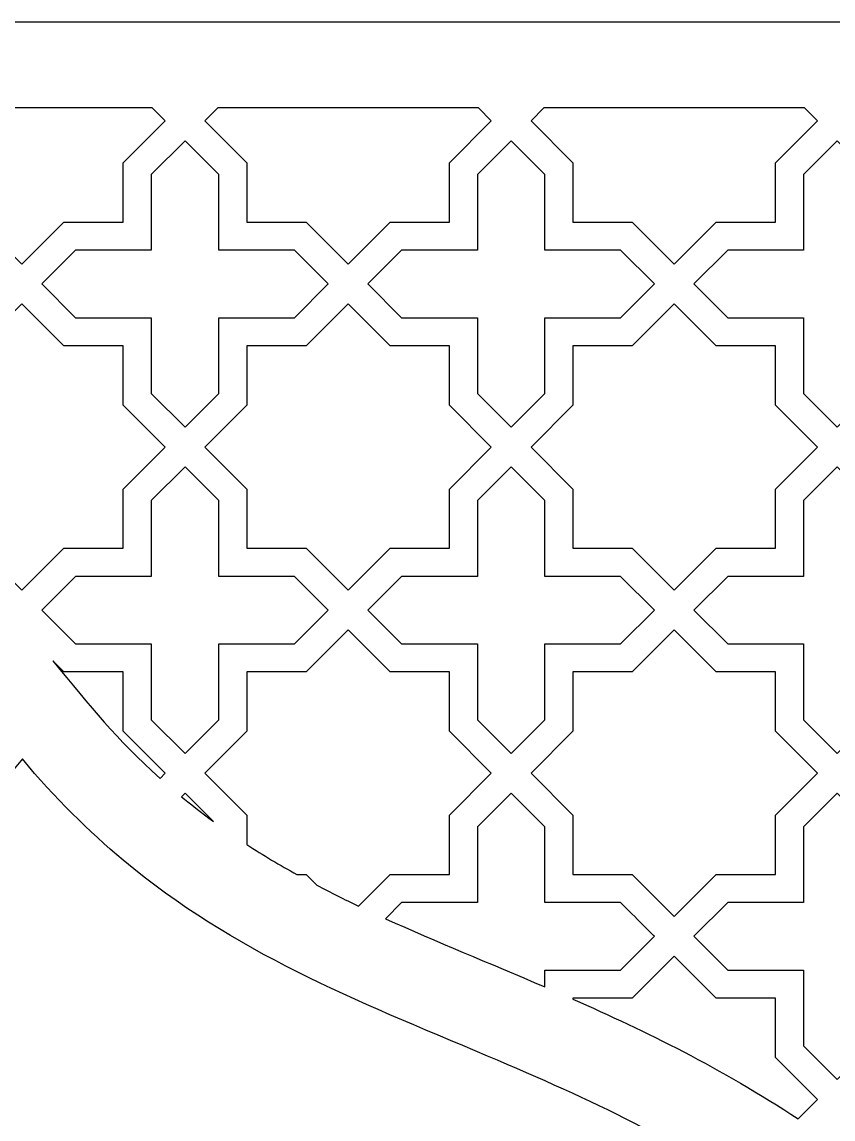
# Model space of a CAD drawing. Header units: millimetres. Extents: x -71 to 72, y -100 to 100.
# Drawn here: x 0.1 to 37.3, y 50 to 100.2 of the extents above; entities that cross this region are included whole.
import ezdxf

# ---------------------------------------------------------------- set-up
doc = ezdxf.new("R2010")
doc.units = ezdxf.units.MM
doc.header["$MEASUREMENT"] = 0
doc.layers.add('layer 1', color=7, linetype='Continuous')

msp = doc.modelspace()

# ---------------------------------------------------------------- linework, layer by layer
at = {"layer": 'layer 1', "color": 250}
for points, knots in [([(-71.2611, 100.1639), (-71.2611, 78.5156), (-71.2611, -66.9127), (-71.2611, -99.8361), (-71.2611, -99.8361), (-68.6245, -99.8361), (-50.7759, -99.8361), (-47.8685, -99.8361), (-47.8685, -99.8361), (-47.8685, 31.6089), (-48.193, 22.2317), (-47.2222, 26.9088), (-47.2222, 26.9088), (-47.2222, 26.9088), (-47.2222, 26.9088), (-47.2222, 26.9088), (-47.2222, 26.9088), (-46.9427, 28.2565), (-46.5496, 29.6513), (-46.1272, 30.8476), (-46.1272, 30.8476), (-46.1272, 30.8476), (-46.1273, 30.8476), (-46.1273, 30.8476), (-46.1273, 30.8476), (-44.639, 35.0647), (-42.3105, 38.7664), (-39.261, 41.8388), (-39.261, 41.8388), (-39.261, 41.8388), (-39.2611, 41.8388), (-39.2611, 41.8388), (-39.2611, 41.8388), (-37.6379, 43.4739), (-35.7635, 44.9189), (-33.8681, 46.2128), (-33.8681, 46.2128), (-33.8681, 46.2128), (-33.8681, 46.2128), (-33.8681, 46.2128), (-33.8681, 46.2128), (-21.5949, 54.5959), (-9.592, 54.6717), (0.1676, 66.4337), (0.1676, 66.4337), (1.6574, 64.6384), (3.2001, 63.1225), (4.7854, 61.801), (4.7854, 61.801), (4.7854, 61.801), (4.7854, 61.801), (4.7854, 61.801), (4.7854, 61.801), (9.9113, 57.5289), (15.3444, 55.4221), (21.4634, 52.8345), (21.4634, 52.8345), (21.4634, 52.8345), (21.4634, 52.8345), (21.4634, 52.8345), (21.4634, 52.8345), (26.3155, 50.7831), (30.1837, 48.9582), (34.2029, 46.2128), (34.2029, 46.2128), (34.2029, 46.2128), (34.2029, 46.2128), (34.2029, 46.2128), (34.2029, 46.2128), (34.7776, 45.8202), (35.3529, 45.4149), (35.9287, 44.9834), (35.9287, 44.9834), (35.9287, 44.9834), (35.9287, 44.9838), (35.9287, 44.9838), (35.9287, 44.9838), (37.4174, 43.8686), (38.717, 42.7242), (39.5961, 41.8388), (39.5961, 41.8388), (39.5961, 41.8388), (39.5958, 41.8388), (39.5958, 41.8388), (39.5958, 41.8388), (43.6492, 37.755), (46.3783, 32.5921), (47.5573, 26.9088), (47.5573, 26.9088), (47.5573, 26.9088), (47.5569, 26.9088), (47.5569, 26.9088), (47.5569, 26.9088), (48.4293, 22.7055), (48.2032, 32.2608), (48.2032, -99.8361), (48.2032, -99.8361), (61.7541, -99.8361), (57.9819, -99.8361), (71.5959, -99.8361), (71.5959, -99.8361), (71.5959, -92.9121), (71.5959, 92.2475), (71.5959, 100.1639), (71.5959, 100.1639), (65.1941, 100.1639), (-65.1562, 100.1639), (-71.2611, 100.1639)], [0, 0, 0, 0, 0.0357143, 0.0357143, 0.0357143, 0.0357143, 0.0714286, 0.0714286, 0.0714286, 0.0714286, 0.1071429, 0.1071429, 0.1071429, 0.1071429, 0.1428571, 0.1428571, 0.1428571, 0.1428571, 0.1785714, 0.1785714, 0.1785714, 0.1785714, 0.2142857, 0.2142857, 0.2142857, 0.2142857, 0.25, 0.25, 0.25, 0.25, 0.2857143, 0.2857143, 0.2857143, 0.2857143, 0.3214286, 0.3214286, 0.3214286, 0.3214286, 0.3571429, 0.3571429, 0.3571429, 0.3571429, 0.3928571, 0.3928571, 0.3928571, 0.3928571, 0.4285714, 0.4285714, 0.4285714, 0.4285714, 0.4642857, 0.4642857, 0.4642857, 0.4642857, 0.5, 0.5, 0.5, 0.5, 0.5357143, 0.5357143, 0.5357143, 0.5357143, 0.5714286, 0.5714286, 0.5714286, 0.5714286, 0.6071429, 0.6071429, 0.6071429, 0.6071429, 0.6428571, 0.6428571, 0.6428571, 0.6428571, 0.6785714, 0.6785714, 0.6785714, 0.6785714, 0.7142857, 0.7142857, 0.7142857, 0.7142857, 0.75, 0.75, 0.75, 0.75, 0.7857143, 0.7857143, 0.7857143, 0.7857143, 0.8214286, 0.8214286, 0.8214286, 0.8214286, 0.8571429, 0.8571429, 0.8571429, 0.8571429, 0.8928571, 0.8928571, 0.8928571, 0.8928571, 0.9285714, 0.9285714, 0.9285714, 0.9285714, 1, 1, 1, 1]), ([(6.1161, 96.2261), (6.1161, 96.2261), (6.706, 95.636), (6.706, 95.636), (6.706, 95.636), (6.706, 95.636), (4.7854, 93.7151), (4.7854, 93.7151), (4.7854, 93.7151), (4.7854, 93.7151), (4.7854, 91.0022), (4.7854, 91.0022), (4.7854, 91.0022), (4.7854, 91.0022), (2.068, 91.0022), (2.068, 91.0022), (2.068, 91.0022), (2.068, 91.0022), (0.1475, 89.0813), (0.1475, 89.0813), (0.1475, 89.0813), (0.1475, 89.0813), (-1.7734, 91.0022), (-1.7734, 91.0022), (-1.7734, 91.0022), (-1.7734, 91.0022), (-4.4866, 91.0022), (-4.4866, 91.0022), (-4.4866, 91.0022), (-4.4866, 91.0022), (-4.4866, 93.7151), (-4.4866, 93.7151), (-4.4866, 93.7151), (-4.4866, 93.7151), (-6.4071, 95.636), (-6.4071, 95.636), (-6.4071, 95.636), (-6.4071, 95.636), (-5.8173, 96.2261), (-5.8173, 96.2261), (-5.8173, 96.2261), (-5.8173, 96.2261), (6.1161, 96.2261), (6.1161, 96.2261)], [0, 0, 0, 0, 0.0833333, 0.0833333, 0.0833333, 0.0833333, 0.1666667, 0.1666667, 0.1666667, 0.1666667, 0.25, 0.25, 0.25, 0.25, 0.3333333, 0.3333333, 0.3333333, 0.3333333, 0.4166667, 0.4166667, 0.4166667, 0.4166667, 0.5, 0.5, 0.5, 0.5, 0.5833333, 0.5833333, 0.5833333, 0.5833333, 0.6666667, 0.6666667, 0.6666667, 0.6666667, 0.75, 0.75, 0.75, 0.75, 0.8333333, 0.8333333, 0.8333333, 0.8333333, 1, 1, 1, 1]), ([(21.046, 96.2261), (21.046, 96.2261), (21.6359, 95.636), (21.6359, 95.636), (21.6359, 95.636), (21.6359, 95.636), (19.7154, 93.7151), (19.7154, 93.7151), (19.7154, 93.7151), (19.7154, 93.7151), (19.7154, 91.0022), (19.7154, 91.0022), (19.7154, 91.0022), (19.7154, 91.0022), (16.9979, 91.0022), (16.9979, 91.0022), (16.9979, 91.0022), (16.9979, 91.0022), (15.077, 89.0813), (15.077, 89.0813), (15.077, 89.0813), (15.077, 89.0813), (13.1565, 91.0022), (13.1565, 91.0022), (13.1565, 91.0022), (13.1565, 91.0022), (10.4433, 91.0022), (10.4433, 91.0022), (10.4433, 91.0022), (10.4433, 91.0022), (10.4433, 93.7151), (10.4433, 93.7151), (10.4433, 93.7151), (10.4433, 93.7151), (8.5224, 95.636), (8.5224, 95.636), (8.5224, 95.636), (8.5224, 95.636), (9.1126, 96.2261), (9.1126, 96.2261), (9.1126, 96.2261), (9.1126, 96.2261), (21.046, 96.2261), (21.046, 96.2261)], [0, 0, 0, 0, 0.0833333, 0.0833333, 0.0833333, 0.0833333, 0.1666667, 0.1666667, 0.1666667, 0.1666667, 0.25, 0.25, 0.25, 0.25, 0.3333333, 0.3333333, 0.3333333, 0.3333333, 0.4166667, 0.4166667, 0.4166667, 0.4166667, 0.5, 0.5, 0.5, 0.5, 0.5833333, 0.5833333, 0.5833333, 0.5833333, 0.6666667, 0.6666667, 0.6666667, 0.6666667, 0.75, 0.75, 0.75, 0.75, 0.8333333, 0.8333333, 0.8333333, 0.8333333, 1, 1, 1, 1]), ([(35.9756, 96.2261), (35.9756, 96.2261), (36.5658, 95.636), (36.5658, 95.636), (36.5658, 95.636), (36.5658, 95.636), (34.6453, 93.7151), (34.6453, 93.7151), (34.6453, 93.7151), (34.6453, 93.7151), (34.6453, 91.0022), (34.6453, 91.0022), (34.6453, 91.0022), (34.6453, 91.0022), (31.9275, 91.0022), (31.9275, 91.0022), (31.9275, 91.0022), (31.9275, 91.0022), (30.0069, 89.0813), (30.0069, 89.0813), (30.0069, 89.0813), (30.0069, 89.0813), (28.0861, 91.0022), (28.0861, 91.0022), (28.0861, 91.0022), (28.0861, 91.0022), (25.3728, 91.0022), (25.3728, 91.0022), (25.3728, 91.0022), (25.3728, 91.0022), (25.3728, 93.7151), (25.3728, 93.7151), (25.3728, 93.7151), (25.3728, 93.7151), (23.4523, 95.636), (23.4523, 95.636), (23.4523, 95.636), (23.4523, 95.636), (24.0422, 96.2261), (24.0422, 96.2261), (24.0422, 96.2261), (24.0422, 96.2261), (35.9756, 96.2261), (35.9756, 96.2261)], [0, 0, 0, 0, 0.0833333, 0.0833333, 0.0833333, 0.0833333, 0.1666667, 0.1666667, 0.1666667, 0.1666667, 0.25, 0.25, 0.25, 0.25, 0.3333333, 0.3333333, 0.3333333, 0.3333333, 0.4166667, 0.4166667, 0.4166667, 0.4166667, 0.5, 0.5, 0.5, 0.5, 0.5833333, 0.5833333, 0.5833333, 0.5833333, 0.6666667, 0.6666667, 0.6666667, 0.6666667, 0.75, 0.75, 0.75, 0.75, 0.8333333, 0.8333333, 0.8333333, 0.8333333, 1, 1, 1, 1]), ([(7.6144, 94.729), (7.6144, 94.729), (9.1595, 93.1838), (9.1595, 93.1838), (9.1595, 93.1838), (9.1595, 93.1838), (9.1595, 89.7185), (9.1595, 89.7185), (9.1595, 89.7185), (9.1595, 89.7185), (12.6249, 89.7185), (12.6249, 89.7185), (12.6249, 89.7185), (12.6249, 89.7185), (14.17, 88.1733), (14.17, 88.1733), (14.17, 88.1733), (14.17, 88.1733), (12.6249, 86.6281), (12.6249, 86.6281), (12.6249, 86.6281), (12.6249, 86.6281), (9.1595, 86.6281), (9.1595, 86.6281), (9.1595, 86.6281), (9.1595, 86.6281), (9.1595, 83.1586), (9.1595, 83.1586), (9.1595, 83.1586), (9.1595, 83.1586), (7.6144, 81.6134), (7.6144, 81.6134), (7.6144, 81.6134), (7.6144, 81.6134), (6.0692, 83.1586), (6.0692, 83.1586), (6.0692, 83.1586), (6.0692, 83.1586), (6.0692, 86.6281), (6.0692, 86.6281), (6.0692, 86.6281), (6.0692, 86.6281), (2.5996, 86.6281), (2.5996, 86.6281), (2.5996, 86.6281), (2.5996, 86.6281), (1.0545, 88.1733), (1.0545, 88.1733), (1.0545, 88.1733), (1.0545, 88.1733), (1.0545, 88.1733), (1.0545, 88.1733), (1.0545, 88.1733), (1.0545, 88.1733), (2.5996, 89.7185), (2.5996, 89.7185), (2.5996, 89.7185), (2.5996, 89.7185), (6.0692, 89.7185), (6.0692, 89.7185), (6.0692, 89.7185), (6.0692, 89.7185), (6.0692, 93.1838), (6.0692, 93.1838), (6.0692, 93.1838), (6.0692, 93.1838), (7.6144, 94.729), (7.6144, 94.729)], [0, 0, 0, 0, 0.0555556, 0.0555556, 0.0555556, 0.0555556, 0.1111111, 0.1111111, 0.1111111, 0.1111111, 0.1666667, 0.1666667, 0.1666667, 0.1666667, 0.2222222, 0.2222222, 0.2222222, 0.2222222, 0.2777778, 0.2777778, 0.2777778, 0.2777778, 0.3333333, 0.3333333, 0.3333333, 0.3333333, 0.3888889, 0.3888889, 0.3888889, 0.3888889, 0.4444444, 0.4444444, 0.4444444, 0.4444444, 0.5, 0.5, 0.5, 0.5, 0.5555556, 0.5555556, 0.5555556, 0.5555556, 0.6111111, 0.6111111, 0.6111111, 0.6111111, 0.6666667, 0.6666667, 0.6666667, 0.6666667, 0.7222222, 0.7222222, 0.7222222, 0.7222222, 0.7777778, 0.7777778, 0.7777778, 0.7777778, 0.8333333, 0.8333333, 0.8333333, 0.8333333, 0.8888889, 0.8888889, 0.8888889, 0.8888889, 1, 1, 1, 1]), ([(22.5439, 94.729), (22.5439, 94.729), (24.0891, 93.1838), (24.0891, 93.1838), (24.0891, 93.1838), (24.0891, 93.1838), (24.0891, 89.7185), (24.0891, 89.7185), (24.0891, 89.7185), (24.0891, 89.7185), (27.5544, 89.7185), (27.5544, 89.7185), (27.5544, 89.7185), (27.5544, 89.7185), (29.0996, 88.1733), (29.0996, 88.1733), (29.0996, 88.1733), (29.0996, 88.1733), (29.0999, 88.1733), (29.0999, 88.1733), (29.0999, 88.1733), (29.0999, 88.1733), (27.5544, 86.6281), (27.5544, 86.6281), (27.5544, 86.6281), (27.5544, 86.6281), (24.0891, 86.6281), (24.0891, 86.6281), (24.0891, 86.6281), (24.0891, 86.6281), (24.0891, 83.1586), (24.0891, 83.1586), (24.0891, 83.1586), (24.0891, 83.1586), (22.5439, 81.6134), (22.5439, 81.6134), (22.5439, 81.6134), (22.5439, 81.6134), (20.9988, 83.1586), (20.9988, 83.1586), (20.9988, 83.1586), (20.9988, 83.1586), (20.9988, 86.6281), (20.9988, 86.6281), (20.9988, 86.6281), (20.9988, 86.6281), (17.5292, 86.6281), (17.5292, 86.6281), (17.5292, 86.6281), (17.5292, 86.6281), (15.984, 88.1733), (15.984, 88.1733), (15.984, 88.1733), (15.984, 88.1733), (17.5292, 89.7185), (17.5292, 89.7185), (17.5292, 89.7185), (17.5292, 89.7185), (20.9988, 89.7185), (20.9988, 89.7185), (20.9988, 89.7185), (20.9988, 89.7185), (20.9988, 93.1838), (20.9988, 93.1838), (20.9988, 93.1838), (20.9988, 93.1838), (22.5439, 94.729), (22.5439, 94.729)], [0, 0, 0, 0, 0.0555556, 0.0555556, 0.0555556, 0.0555556, 0.1111111, 0.1111111, 0.1111111, 0.1111111, 0.1666667, 0.1666667, 0.1666667, 0.1666667, 0.2222222, 0.2222222, 0.2222222, 0.2222222, 0.2777778, 0.2777778, 0.2777778, 0.2777778, 0.3333333, 0.3333333, 0.3333333, 0.3333333, 0.3888889, 0.3888889, 0.3888889, 0.3888889, 0.4444444, 0.4444444, 0.4444444, 0.4444444, 0.5, 0.5, 0.5, 0.5, 0.5555556, 0.5555556, 0.5555556, 0.5555556, 0.6111111, 0.6111111, 0.6111111, 0.6111111, 0.6666667, 0.6666667, 0.6666667, 0.6666667, 0.7222222, 0.7222222, 0.7222222, 0.7222222, 0.7777778, 0.7777778, 0.7777778, 0.7777778, 0.8333333, 0.8333333, 0.8333333, 0.8333333, 0.8888889, 0.8888889, 0.8888889, 0.8888889, 1, 1, 1, 1]), ([(37.4738, 94.729), (37.4738, 94.729), (39.019, 93.1838), (39.019, 93.1838), (39.019, 93.1838), (39.019, 93.1838), (39.019, 89.7185), (39.019, 89.7185), (39.019, 89.7185), (39.019, 89.7185), (42.4843, 89.7185), (42.4843, 89.7185), (42.4843, 89.7185), (42.4843, 89.7185), (44.0295, 88.1733), (44.0295, 88.1733), (44.0295, 88.1733), (44.0295, 88.1733), (42.4843, 86.6281), (42.4843, 86.6281), (42.4843, 86.6281), (42.4843, 86.6281), (39.019, 86.6281), (39.019, 86.6281), (39.019, 86.6281), (39.019, 86.6281), (39.019, 83.1586), (39.019, 83.1586), (39.019, 83.1586), (39.019, 83.1586), (37.4738, 81.6134), (37.4738, 81.6134), (37.4738, 81.6134), (37.4738, 81.6134), (35.9287, 83.1586), (35.9287, 83.1586), (35.9287, 83.1586), (35.9287, 83.1586), (35.9287, 86.6281), (35.9287, 86.6281), (35.9287, 86.6281), (35.9287, 86.6281), (32.4591, 86.6281), (32.4591, 86.6281), (32.4591, 86.6281), (32.4591, 86.6281), (30.9139, 88.1733), (30.9139, 88.1733), (30.9139, 88.1733), (30.9139, 88.1733), (32.4591, 89.7185), (32.4591, 89.7185), (32.4591, 89.7185), (32.4591, 89.7185), (35.9287, 89.7185), (35.9287, 89.7185), (35.9287, 89.7185), (35.9287, 89.7185), (35.9287, 93.1838), (35.9287, 93.1838), (35.9287, 93.1838), (35.9287, 93.1838), (37.4738, 94.729), (37.4738, 94.729)], [0, 0, 0, 0, 0.0588235, 0.0588235, 0.0588235, 0.0588235, 0.1176471, 0.1176471, 0.1176471, 0.1176471, 0.1764706, 0.1764706, 0.1764706, 0.1764706, 0.2352941, 0.2352941, 0.2352941, 0.2352941, 0.2941176, 0.2941176, 0.2941176, 0.2941176, 0.3529412, 0.3529412, 0.3529412, 0.3529412, 0.4117647, 0.4117647, 0.4117647, 0.4117647, 0.4705882, 0.4705882, 0.4705882, 0.4705882, 0.5294118, 0.5294118, 0.5294118, 0.5294118, 0.5882353, 0.5882353, 0.5882353, 0.5882353, 0.6470588, 0.6470588, 0.6470588, 0.6470588, 0.7058824, 0.7058824, 0.7058824, 0.7058824, 0.7647059, 0.7647059, 0.7647059, 0.7647059, 0.8235294, 0.8235294, 0.8235294, 0.8235294, 0.8823529, 0.8823529, 0.8823529, 0.8823529, 1, 1, 1, 1]), ([(-1.7734, 76.0723), (-1.7734, 76.0723), (-4.4866, 76.0723), (-4.4866, 76.0723), (-4.4866, 76.0723), (-4.4866, 76.0723), (-4.4866, 78.7855), (-4.4866, 78.7855), (-4.4866, 78.7855), (-4.4866, 78.7855), (-6.4071, 80.706), (-6.4071, 80.706), (-6.4071, 80.706), (-6.4071, 80.706), (-4.4866, 82.6269), (-4.4866, 82.6269), (-4.4866, 82.6269), (-4.4866, 82.6269), (-4.4866, 85.3444), (-4.4866, 85.3444), (-4.4866, 85.3444), (-4.4866, 85.3444), (-1.7734, 85.3444), (-1.7734, 85.3444), (-1.7734, 85.3444), (-1.7734, 85.3444), (0.1475, 87.2649), (0.1475, 87.2649), (0.1475, 87.2649), (0.1475, 87.2649), (2.068, 85.3444), (2.068, 85.3444), (2.068, 85.3444), (2.068, 85.3444), (4.7854, 85.3444), (4.7854, 85.3444), (4.7854, 85.3444), (4.7854, 85.3444), (4.7854, 82.6269), (4.7854, 82.6269), (4.7854, 82.6269), (4.7854, 82.6269), (6.706, 80.706), (6.706, 80.706), (6.706, 80.706), (6.706, 80.706), (4.7854, 78.7855), (4.7854, 78.7855), (4.7854, 78.7855), (4.7854, 78.7855), (4.7854, 76.0723), (4.7854, 76.0723), (4.7854, 76.0723), (4.7854, 76.0723), (2.068, 76.0723), (2.068, 76.0723), (2.068, 76.0723), (2.068, 76.0723), (0.1475, 74.1518), (0.1475, 74.1518), (0.1475, 74.1518), (0.1475, 74.1518), (-1.7734, 76.0723), (-1.7734, 76.0723)], [0, 0, 0, 0, 0.0588235, 0.0588235, 0.0588235, 0.0588235, 0.1176471, 0.1176471, 0.1176471, 0.1176471, 0.1764706, 0.1764706, 0.1764706, 0.1764706, 0.2352941, 0.2352941, 0.2352941, 0.2352941, 0.2941176, 0.2941176, 0.2941176, 0.2941176, 0.3529412, 0.3529412, 0.3529412, 0.3529412, 0.4117647, 0.4117647, 0.4117647, 0.4117647, 0.4705882, 0.4705882, 0.4705882, 0.4705882, 0.5294118, 0.5294118, 0.5294118, 0.5294118, 0.5882353, 0.5882353, 0.5882353, 0.5882353, 0.6470588, 0.6470588, 0.6470588, 0.6470588, 0.7058824, 0.7058824, 0.7058824, 0.7058824, 0.7647059, 0.7647059, 0.7647059, 0.7647059, 0.8235294, 0.8235294, 0.8235294, 0.8235294, 0.8823529, 0.8823529, 0.8823529, 0.8823529, 1, 1, 1, 1]), ([(15.077, 74.1518), (15.077, 74.1518), (13.1565, 76.0723), (13.1565, 76.0723), (13.1565, 76.0723), (13.1565, 76.0723), (10.4433, 76.0723), (10.4433, 76.0723), (10.4433, 76.0723), (10.4433, 76.0723), (10.4433, 78.7855), (10.4433, 78.7855), (10.4433, 78.7855), (10.4433, 78.7855), (8.5224, 80.706), (8.5224, 80.706), (8.5224, 80.706), (8.5224, 80.706), (10.4433, 82.6269), (10.4433, 82.6269), (10.4433, 82.6269), (10.4433, 82.6269), (10.4433, 85.3444), (10.4433, 85.3444), (10.4433, 85.3444), (10.4433, 85.3444), (13.1565, 85.3444), (13.1565, 85.3444), (13.1565, 85.3444), (13.1565, 85.3444), (15.077, 87.2649), (15.077, 87.2649), (15.077, 87.2649), (15.077, 87.2649), (16.9979, 85.3444), (16.9979, 85.3444), (16.9979, 85.3444), (16.9979, 85.3444), (19.7154, 85.3444), (19.7154, 85.3444), (19.7154, 85.3444), (19.7154, 85.3444), (19.7154, 82.6269), (19.7154, 82.6269), (19.7154, 82.6269), (19.7154, 82.6269), (21.6359, 80.706), (21.6359, 80.706), (21.6359, 80.706), (21.6359, 80.706), (19.7154, 78.7855), (19.7154, 78.7855), (19.7154, 78.7855), (19.7154, 78.7855), (19.7154, 76.0723), (19.7154, 76.0723), (19.7154, 76.0723), (19.7154, 76.0723), (16.9979, 76.0723), (16.9979, 76.0723), (16.9979, 76.0723), (16.9979, 76.0723), (15.077, 74.1518), (15.077, 74.1518)], [0, 0, 0, 0, 0.0588235, 0.0588235, 0.0588235, 0.0588235, 0.1176471, 0.1176471, 0.1176471, 0.1176471, 0.1764706, 0.1764706, 0.1764706, 0.1764706, 0.2352941, 0.2352941, 0.2352941, 0.2352941, 0.2941176, 0.2941176, 0.2941176, 0.2941176, 0.3529412, 0.3529412, 0.3529412, 0.3529412, 0.4117647, 0.4117647, 0.4117647, 0.4117647, 0.4705882, 0.4705882, 0.4705882, 0.4705882, 0.5294118, 0.5294118, 0.5294118, 0.5294118, 0.5882353, 0.5882353, 0.5882353, 0.5882353, 0.6470588, 0.6470588, 0.6470588, 0.6470588, 0.7058824, 0.7058824, 0.7058824, 0.7058824, 0.7647059, 0.7647059, 0.7647059, 0.7647059, 0.8235294, 0.8235294, 0.8235294, 0.8235294, 0.8823529, 0.8823529, 0.8823529, 0.8823529, 1, 1, 1, 1]), ([(23.4523, 80.706), (23.4523, 80.706), (25.3728, 82.6269), (25.3728, 82.6269), (25.3728, 82.6269), (25.3728, 82.6269), (25.3728, 85.3444), (25.3728, 85.3444), (25.3728, 85.3444), (25.3728, 85.3444), (28.0861, 85.3444), (28.0861, 85.3444), (28.0861, 85.3444), (28.0861, 85.3444), (30.0069, 87.2649), (30.0069, 87.2649), (30.0069, 87.2649), (30.0069, 87.2649), (31.9275, 85.3444), (31.9275, 85.3444), (31.9275, 85.3444), (31.9275, 85.3444), (34.6453, 85.3444), (34.6453, 85.3444), (34.6453, 85.3444), (34.6453, 85.3444), (34.6453, 82.6269), (34.6453, 82.6269), (34.6453, 82.6269), (34.6453, 82.6269), (36.5658, 80.706), (36.5658, 80.706), (36.5658, 80.706), (36.5658, 80.706), (34.6453, 78.7855), (34.6453, 78.7855), (34.6453, 78.7855), (34.6453, 78.7855), (34.6453, 76.0723), (34.6453, 76.0723), (34.6453, 76.0723), (34.6453, 76.0723), (31.9275, 76.0723), (31.9275, 76.0723), (31.9275, 76.0723), (31.9275, 76.0723), (30.0069, 74.1518), (30.0069, 74.1518), (30.0069, 74.1518), (30.0069, 74.1518), (28.0861, 76.0723), (28.0861, 76.0723), (28.0861, 76.0723), (28.0861, 76.0723), (25.3728, 76.0723), (25.3728, 76.0723), (25.3728, 76.0723), (25.3728, 76.0723), (25.3728, 78.7855), (25.3728, 78.7855), (25.3728, 78.7855), (25.3728, 78.7855), (23.4523, 80.706), (23.4523, 80.706)], [0, 0, 0, 0, 0.0588235, 0.0588235, 0.0588235, 0.0588235, 0.1176471, 0.1176471, 0.1176471, 0.1176471, 0.1764706, 0.1764706, 0.1764706, 0.1764706, 0.2352941, 0.2352941, 0.2352941, 0.2352941, 0.2941176, 0.2941176, 0.2941176, 0.2941176, 0.3529412, 0.3529412, 0.3529412, 0.3529412, 0.4117647, 0.4117647, 0.4117647, 0.4117647, 0.4705882, 0.4705882, 0.4705882, 0.4705882, 0.5294118, 0.5294118, 0.5294118, 0.5294118, 0.5882353, 0.5882353, 0.5882353, 0.5882353, 0.6470588, 0.6470588, 0.6470588, 0.6470588, 0.7058824, 0.7058824, 0.7058824, 0.7058824, 0.7647059, 0.7647059, 0.7647059, 0.7647059, 0.8235294, 0.8235294, 0.8235294, 0.8235294, 0.8823529, 0.8823529, 0.8823529, 0.8823529, 1, 1, 1, 1]), ([(7.6144, 66.6835), (7.6144, 66.6835), (6.0692, 68.2286), (6.0692, 68.2286), (6.0692, 68.2286), (6.0692, 68.2286), (6.0692, 71.6982), (6.0692, 71.6982), (6.0692, 71.6982), (6.0692, 71.6982), (2.5996, 71.6982), (2.5996, 71.6982), (2.5996, 71.6982), (2.5996, 71.6982), (1.0545, 73.2434), (1.0545, 73.2434), (1.0545, 73.2434), (1.0545, 73.2434), (2.5996, 74.7885), (2.5996, 74.7885), (2.5996, 74.7885), (2.5996, 74.7885), (6.0692, 74.7885), (6.0692, 74.7885), (6.0692, 74.7885), (6.0692, 74.7885), (6.0692, 78.2539), (6.0692, 78.2539), (6.0692, 78.2539), (6.0692, 78.2539), (7.6144, 79.7991), (7.6144, 79.7991), (7.6144, 79.7991), (7.6144, 79.7991), (9.1595, 78.2539), (9.1595, 78.2539), (9.1595, 78.2539), (9.1595, 78.2539), (9.1595, 74.7885), (9.1595, 74.7885), (9.1595, 74.7885), (9.1595, 74.7885), (12.6249, 74.7885), (12.6249, 74.7885), (12.6249, 74.7885), (12.6249, 74.7885), (14.17, 73.2434), (14.17, 73.2434), (14.17, 73.2434), (14.17, 73.2434), (12.6249, 71.6982), (12.6249, 71.6982), (12.6249, 71.6982), (12.6249, 71.6982), (9.1595, 71.6982), (9.1595, 71.6982), (9.1595, 71.6982), (9.1595, 71.6982), (9.1595, 68.2286), (9.1595, 68.2286), (9.1595, 68.2286), (9.1595, 68.2286), (7.6144, 66.6835), (7.6144, 66.6835)], [0, 0, 0, 0, 0.0588235, 0.0588235, 0.0588235, 0.0588235, 0.1176471, 0.1176471, 0.1176471, 0.1176471, 0.1764706, 0.1764706, 0.1764706, 0.1764706, 0.2352941, 0.2352941, 0.2352941, 0.2352941, 0.2941176, 0.2941176, 0.2941176, 0.2941176, 0.3529412, 0.3529412, 0.3529412, 0.3529412, 0.4117647, 0.4117647, 0.4117647, 0.4117647, 0.4705882, 0.4705882, 0.4705882, 0.4705882, 0.5294118, 0.5294118, 0.5294118, 0.5294118, 0.5882353, 0.5882353, 0.5882353, 0.5882353, 0.6470588, 0.6470588, 0.6470588, 0.6470588, 0.7058824, 0.7058824, 0.7058824, 0.7058824, 0.7647059, 0.7647059, 0.7647059, 0.7647059, 0.8235294, 0.8235294, 0.8235294, 0.8235294, 0.8823529, 0.8823529, 0.8823529, 0.8823529, 1, 1, 1, 1]), ([(22.5439, 66.6835), (22.5439, 66.6835), (20.9988, 68.2286), (20.9988, 68.2286), (20.9988, 68.2286), (20.9988, 68.2286), (20.9988, 71.6982), (20.9988, 71.6982), (20.9988, 71.6982), (20.9988, 71.6982), (17.5292, 71.6982), (17.5292, 71.6982), (17.5292, 71.6982), (17.5292, 71.6982), (15.984, 73.2434), (15.984, 73.2434), (15.984, 73.2434), (15.984, 73.2434), (17.5292, 74.7885), (17.5292, 74.7885), (17.5292, 74.7885), (17.5292, 74.7885), (20.9988, 74.7885), (20.9988, 74.7885), (20.9988, 74.7885), (20.9988, 74.7885), (20.9988, 78.2539), (20.9988, 78.2539), (20.9988, 78.2539), (20.9988, 78.2539), (22.5439, 79.7991), (22.5439, 79.7991), (22.5439, 79.7991), (22.5439, 79.7991), (24.0891, 78.2539), (24.0891, 78.2539), (24.0891, 78.2539), (24.0891, 78.2539), (24.0891, 74.7885), (24.0891, 74.7885), (24.0891, 74.7885), (24.0891, 74.7885), (27.5544, 74.7885), (27.5544, 74.7885), (27.5544, 74.7885), (27.5544, 74.7885), (29.0996, 73.2434), (29.0996, 73.2434), (29.0996, 73.2434), (29.0996, 73.2434), (29.0999, 73.2434), (29.0999, 73.2434), (29.0999, 73.2434), (29.0999, 73.2434), (27.5544, 71.6982), (27.5544, 71.6982), (27.5544, 71.6982), (27.5544, 71.6982), (24.0891, 71.6982), (24.0891, 71.6982), (24.0891, 71.6982), (24.0891, 71.6982), (24.0891, 68.2286), (24.0891, 68.2286), (24.0891, 68.2286), (24.0891, 68.2286), (22.5439, 66.6835), (22.5439, 66.6835)], [0, 0, 0, 0, 0.0555556, 0.0555556, 0.0555556, 0.0555556, 0.1111111, 0.1111111, 0.1111111, 0.1111111, 0.1666667, 0.1666667, 0.1666667, 0.1666667, 0.2222222, 0.2222222, 0.2222222, 0.2222222, 0.2777778, 0.2777778, 0.2777778, 0.2777778, 0.3333333, 0.3333333, 0.3333333, 0.3333333, 0.3888889, 0.3888889, 0.3888889, 0.3888889, 0.4444444, 0.4444444, 0.4444444, 0.4444444, 0.5, 0.5, 0.5, 0.5, 0.5555556, 0.5555556, 0.5555556, 0.5555556, 0.6111111, 0.6111111, 0.6111111, 0.6111111, 0.6666667, 0.6666667, 0.6666667, 0.6666667, 0.7222222, 0.7222222, 0.7222222, 0.7222222, 0.7777778, 0.7777778, 0.7777778, 0.7777778, 0.8333333, 0.8333333, 0.8333333, 0.8333333, 0.8888889, 0.8888889, 0.8888889, 0.8888889, 1, 1, 1, 1]), ([(42.4843, 71.6982), (42.4843, 71.6982), (39.019, 71.6982), (39.019, 71.6982), (39.019, 71.6982), (39.019, 71.6982), (39.019, 68.2286), (39.019, 68.2286), (39.019, 68.2286), (39.019, 68.2286), (37.4738, 66.6835), (37.4738, 66.6835), (37.4738, 66.6835), (37.4738, 66.6835), (37.4738, 66.6835), (37.4738, 66.6835), (37.4738, 66.6835), (37.4738, 66.6835), (35.9287, 68.2286), (35.9287, 68.2286), (35.9287, 68.2286), (35.9287, 68.2286), (35.9287, 71.6982), (35.9287, 71.6982), (35.9287, 71.6982), (35.9287, 71.6982), (32.4591, 71.6982), (32.4591, 71.6982), (32.4591, 71.6982), (32.4591, 71.6982), (30.9139, 73.2434), (30.9139, 73.2434), (30.9139, 73.2434), (30.9139, 73.2434), (32.4591, 74.7885), (32.4591, 74.7885), (32.4591, 74.7885), (32.4591, 74.7885), (35.9287, 74.7885), (35.9287, 74.7885), (35.9287, 74.7885), (35.9287, 74.7885), (35.9287, 78.2539), (35.9287, 78.2539), (35.9287, 78.2539), (35.9287, 78.2539), (37.4738, 79.7991), (37.4738, 79.7991), (37.4738, 79.7991), (37.4738, 79.7991), (39.019, 78.2539), (39.019, 78.2539), (39.019, 78.2539), (39.019, 78.2539), (39.019, 74.7885), (39.019, 74.7885), (39.019, 74.7885), (39.019, 74.7885), (42.4843, 74.7885), (42.4843, 74.7885), (42.4843, 74.7885), (42.4843, 74.7885), (44.0295, 73.2434), (44.0295, 73.2434), (44.0295, 73.2434), (44.0295, 73.2434), (44.0299, 73.2434), (44.0299, 73.2434), (44.0299, 73.2434), (44.0299, 73.2434), (42.4843, 71.6982), (42.4843, 71.6982)], [0, 0, 0, 0, 0.0526316, 0.0526316, 0.0526316, 0.0526316, 0.1052632, 0.1052632, 0.1052632, 0.1052632, 0.1578947, 0.1578947, 0.1578947, 0.1578947, 0.2105263, 0.2105263, 0.2105263, 0.2105263, 0.2631579, 0.2631579, 0.2631579, 0.2631579, 0.3157895, 0.3157895, 0.3157895, 0.3157895, 0.3684211, 0.3684211, 0.3684211, 0.3684211, 0.4210526, 0.4210526, 0.4210526, 0.4210526, 0.4736842, 0.4736842, 0.4736842, 0.4736842, 0.5263158, 0.5263158, 0.5263158, 0.5263158, 0.5789474, 0.5789474, 0.5789474, 0.5789474, 0.6315789, 0.6315789, 0.6315789, 0.6315789, 0.6842105, 0.6842105, 0.6842105, 0.6842105, 0.7368421, 0.7368421, 0.7368421, 0.7368421, 0.7894737, 0.7894737, 0.7894737, 0.7894737, 0.8421053, 0.8421053, 0.8421053, 0.8421053, 0.8947368, 0.8947368, 0.8947368, 0.8947368, 1, 1, 1, 1]), ([(13.6462, 60.6527), (13.6462, 60.6527), (13.1565, 61.1424), (13.1565, 61.1424), (13.1565, 61.1424), (13.1565, 61.1424), (12.7332, 61.1424), (12.7332, 61.1424), (12.7332, 61.1424), (11.9567, 61.5728), (11.1937, 62.0275), (10.4433, 62.514), (10.4433, 62.514), (10.4433, 62.514), (10.4433, 63.8556), (10.4433, 63.8556), (10.4433, 63.8556), (10.4433, 63.8556), (8.5224, 65.7765), (8.5224, 65.7765), (8.5224, 65.7765), (8.5224, 65.7765), (10.4433, 67.697), (10.4433, 67.697), (10.4433, 67.697), (10.4433, 67.697), (10.4433, 70.4145), (10.4433, 70.4145), (10.4433, 70.4145), (10.4433, 70.4145), (13.1565, 70.4145), (13.1565, 70.4145), (13.1565, 70.4145), (13.1565, 70.4145), (15.077, 72.3353), (15.077, 72.3353), (15.077, 72.3353), (15.077, 72.3353), (16.9979, 70.4145), (16.9979, 70.4145), (16.9979, 70.4145), (16.9979, 70.4145), (19.7154, 70.4145), (19.7154, 70.4145), (19.7154, 70.4145), (19.7154, 70.4145), (19.7154, 67.697), (19.7154, 67.697), (19.7154, 67.697), (19.7154, 67.697), (21.6359, 65.7765), (21.6359, 65.7765), (21.6359, 65.7765), (21.6359, 65.7765), (19.7154, 63.8556), (19.7154, 63.8556), (19.7154, 63.8556), (19.7154, 63.8556), (19.7154, 61.1424), (19.7154, 61.1424), (19.7154, 61.1424), (19.7154, 61.1424), (16.9979, 61.1424), (16.9979, 61.1424), (16.9979, 61.1424), (16.9979, 61.1424), (15.554, 59.6985), (15.554, 59.6985), (15.554, 59.6985), (14.9091, 60.0061), (14.2734, 60.3236), (13.6462, 60.6527)], [0, 0, 0, 0, 0.0526316, 0.0526316, 0.0526316, 0.0526316, 0.1052632, 0.1052632, 0.1052632, 0.1052632, 0.1578947, 0.1578947, 0.1578947, 0.1578947, 0.2105263, 0.2105263, 0.2105263, 0.2105263, 0.2631579, 0.2631579, 0.2631579, 0.2631579, 0.3157895, 0.3157895, 0.3157895, 0.3157895, 0.3684211, 0.3684211, 0.3684211, 0.3684211, 0.4210526, 0.4210526, 0.4210526, 0.4210526, 0.4736842, 0.4736842, 0.4736842, 0.4736842, 0.5263158, 0.5263158, 0.5263158, 0.5263158, 0.5789474, 0.5789474, 0.5789474, 0.5789474, 0.6315789, 0.6315789, 0.6315789, 0.6315789, 0.6842105, 0.6842105, 0.6842105, 0.6842105, 0.7368421, 0.7368421, 0.7368421, 0.7368421, 0.7894737, 0.7894737, 0.7894737, 0.7894737, 0.8421053, 0.8421053, 0.8421053, 0.8421053, 0.8947368, 0.8947368, 0.8947368, 0.8947368, 1, 1, 1, 1]), ([(23.4523, 65.7765), (23.4523, 65.7765), (25.3728, 67.697), (25.3728, 67.697), (25.3728, 67.697), (25.3728, 67.697), (25.3728, 70.4145), (25.3728, 70.4145), (25.3728, 70.4145), (25.3728, 70.4145), (28.0861, 70.4145), (28.0861, 70.4145), (28.0861, 70.4145), (28.0861, 70.4145), (30.0069, 72.3353), (30.0069, 72.3353), (30.0069, 72.3353), (30.0069, 72.3353), (31.9275, 70.4145), (31.9275, 70.4145), (31.9275, 70.4145), (31.9275, 70.4145), (34.6453, 70.4145), (34.6453, 70.4145), (34.6453, 70.4145), (34.6453, 70.4145), (34.6453, 67.697), (34.6453, 67.697), (34.6453, 67.697), (34.6453, 67.697), (36.5658, 65.7765), (36.5658, 65.7765), (36.5658, 65.7765), (36.5658, 65.7765), (34.6453, 63.8556), (34.6453, 63.8556), (34.6453, 63.8556), (34.6453, 63.8556), (34.6453, 61.1424), (34.6453, 61.1424), (34.6453, 61.1424), (34.6453, 61.1424), (31.9275, 61.1424), (31.9275, 61.1424), (31.9275, 61.1424), (31.9275, 61.1424), (30.0069, 59.2219), (30.0069, 59.2219), (30.0069, 59.2219), (30.0069, 59.2219), (28.0861, 61.1424), (28.0861, 61.1424), (28.0861, 61.1424), (28.0861, 61.1424), (25.3728, 61.1424), (25.3728, 61.1424), (25.3728, 61.1424), (25.3728, 61.1424), (25.3728, 63.8556), (25.3728, 63.8556), (25.3728, 63.8556), (25.3728, 63.8556), (23.4523, 65.7765), (23.4523, 65.7765)], [0, 0, 0, 0, 0.0588235, 0.0588235, 0.0588235, 0.0588235, 0.1176471, 0.1176471, 0.1176471, 0.1176471, 0.1764706, 0.1764706, 0.1764706, 0.1764706, 0.2352941, 0.2352941, 0.2352941, 0.2352941, 0.2941176, 0.2941176, 0.2941176, 0.2941176, 0.3529412, 0.3529412, 0.3529412, 0.3529412, 0.4117647, 0.4117647, 0.4117647, 0.4117647, 0.4705882, 0.4705882, 0.4705882, 0.4705882, 0.5294118, 0.5294118, 0.5294118, 0.5294118, 0.5882353, 0.5882353, 0.5882353, 0.5882353, 0.6470588, 0.6470588, 0.6470588, 0.6470588, 0.7058824, 0.7058824, 0.7058824, 0.7058824, 0.7647059, 0.7647059, 0.7647059, 0.7647059, 0.8235294, 0.8235294, 0.8235294, 0.8235294, 0.8823529, 0.8823529, 0.8823529, 0.8823529, 1, 1, 1, 1]), ([(1.5579, 70.9249), (1.5579, 70.9249), (2.068, 70.4145), (2.068, 70.4145), (2.068, 70.4145), (2.068, 70.4145), (4.7854, 70.4145), (4.7854, 70.4145), (4.7854, 70.4145), (4.7854, 70.4145), (4.7854, 67.697), (4.7854, 67.697), (4.7854, 67.697), (4.7854, 67.697), (6.706, 65.7765), (6.706, 65.7765), (6.706, 65.7765), (6.706, 65.7765), (6.4728, 65.5433), (6.4728, 65.5433), (6.4728, 65.5433), (4.4119, 67.3912), (3.3507, 68.7638), (1.5579, 70.9249)], [0, 0, 0, 0, 0.1428571, 0.1428571, 0.1428571, 0.1428571, 0.2857143, 0.2857143, 0.2857143, 0.2857143, 0.4285714, 0.4285714, 0.4285714, 0.4285714, 0.5714286, 0.5714286, 0.5714286, 0.5714286, 0.7142857, 0.7142857, 0.7142857, 0.7142857, 1, 1, 1, 1]), ([(7.4479, 64.703), (7.4479, 64.703), (7.6144, 64.8695), (7.6144, 64.8695), (7.6144, 64.8695), (7.6144, 64.8695), (7.6144, 64.8695), (7.6144, 64.8695), (7.6144, 64.8695), (7.6144, 64.8695), (8.9115, 63.572), (8.9115, 63.572), (8.9115, 63.572), (8.3764, 63.9625), (7.7851, 64.4243), (7.4479, 64.703)], [0, 0, 0, 0, 0.2, 0.2, 0.2, 0.2, 0.4, 0.4, 0.4, 0.4, 0.6, 0.6, 0.6, 0.6, 1, 1, 1, 1]), ([(16.7926, 59.122), (16.7926, 59.122), (17.5292, 59.859), (17.5292, 59.859), (17.5292, 59.859), (17.5292, 59.859), (20.9988, 59.859), (20.9988, 59.859), (20.9988, 59.859), (20.9988, 59.859), (20.9988, 63.3243), (20.9988, 63.3243), (20.9988, 63.3243), (20.9988, 63.3243), (22.5439, 64.8695), (22.5439, 64.8695), (22.5439, 64.8695), (22.5439, 64.8695), (24.0891, 63.3243), (24.0891, 63.3243), (24.0891, 63.3243), (24.0891, 63.3243), (24.0891, 59.859), (24.0891, 59.859), (24.0891, 59.859), (24.0891, 59.859), (27.5544, 59.859), (27.5544, 59.859), (27.5544, 59.859), (27.6973, 59.7161), (28.9631, 58.4504), (29.0999, 58.3138), (29.0999, 58.3138), (29.0999, 58.3138), (27.5544, 56.7687), (27.5544, 56.7687), (27.5544, 56.7687), (27.5544, 56.7687), (24.0891, 56.7687), (24.0891, 56.7687), (24.0891, 56.7687), (24.0891, 56.7687), (24.0891, 55.9957), (24.0891, 55.9957), (24.0891, 55.9957), (21.475, 57.1179), (19.153, 58.0499), (16.7926, 59.122)], [0, 0, 0, 0, 0.0769231, 0.0769231, 0.0769231, 0.0769231, 0.1538462, 0.1538462, 0.1538462, 0.1538462, 0.2307692, 0.2307692, 0.2307692, 0.2307692, 0.3076923, 0.3076923, 0.3076923, 0.3076923, 0.3846154, 0.3846154, 0.3846154, 0.3846154, 0.4615385, 0.4615385, 0.4615385, 0.4615385, 0.5384615, 0.5384615, 0.5384615, 0.5384615, 0.6153846, 0.6153846, 0.6153846, 0.6153846, 0.6923077, 0.6923077, 0.6923077, 0.6923077, 0.7692308, 0.7692308, 0.7692308, 0.7692308, 0.8461538, 0.8461538, 0.8461538, 0.8461538, 1, 1, 1, 1]), ([(37.4738, 51.7539), (37.4738, 51.7539), (35.9287, 53.2991), (35.9287, 53.2991), (35.9287, 53.2991), (35.9287, 53.2991), (35.9287, 56.7687), (35.9287, 56.7687), (35.9287, 56.7687), (35.9287, 56.7687), (32.4591, 56.7687), (32.4591, 56.7687), (32.4591, 56.7687), (32.4591, 56.7687), (30.9139, 58.3138), (30.9139, 58.3138), (30.9139, 58.3138), (30.9139, 58.3138), (30.9139, 58.3138), (30.9139, 58.3138), (30.9139, 58.3138), (30.9139, 58.3138), (32.4591, 59.859), (32.4591, 59.859), (32.4591, 59.859), (32.4591, 59.859), (35.9287, 59.859), (35.9287, 59.859), (35.9287, 59.859), (35.9287, 59.859), (35.9287, 63.3243), (35.9287, 63.3243), (35.9287, 63.3243), (35.9287, 63.3243), (37.4738, 64.8695), (37.4738, 64.8695), (37.4738, 64.8695), (37.4738, 64.8695), (39.019, 63.3243), (39.019, 63.3243), (39.019, 63.3243), (39.019, 63.3243), (39.019, 59.859), (39.019, 59.859), (39.019, 59.859), (39.019, 59.859), (42.4843, 59.859), (42.4843, 59.859), (42.4843, 59.859), (42.4843, 59.859), (44.0295, 58.3138), (44.0295, 58.3138), (44.0295, 58.3138), (44.0295, 58.3138), (44.0295, 58.3138), (44.0295, 58.3138), (44.0295, 58.3138), (44.0295, 58.3138), (42.4843, 56.7687), (42.4843, 56.7687), (42.4843, 56.7687), (42.4843, 56.7687), (39.019, 56.7687), (39.019, 56.7687), (39.019, 56.7687), (39.019, 56.7687), (39.019, 53.2991), (39.019, 53.2991), (39.019, 53.2991), (39.019, 53.2991), (37.4738, 51.7539), (37.4738, 51.7539)], [0, 0, 0, 0, 0.0526316, 0.0526316, 0.0526316, 0.0526316, 0.1052632, 0.1052632, 0.1052632, 0.1052632, 0.1578947, 0.1578947, 0.1578947, 0.1578947, 0.2105263, 0.2105263, 0.2105263, 0.2105263, 0.2631579, 0.2631579, 0.2631579, 0.2631579, 0.3157895, 0.3157895, 0.3157895, 0.3157895, 0.3684211, 0.3684211, 0.3684211, 0.3684211, 0.4210526, 0.4210526, 0.4210526, 0.4210526, 0.4736842, 0.4736842, 0.4736842, 0.4736842, 0.5263158, 0.5263158, 0.5263158, 0.5263158, 0.5789474, 0.5789474, 0.5789474, 0.5789474, 0.6315789, 0.6315789, 0.6315789, 0.6315789, 0.6842105, 0.6842105, 0.6842105, 0.6842105, 0.7368421, 0.7368421, 0.7368421, 0.7368421, 0.7894737, 0.7894737, 0.7894737, 0.7894737, 0.8421053, 0.8421053, 0.8421053, 0.8421053, 0.8947368, 0.8947368, 0.8947368, 0.8947368, 1, 1, 1, 1]), ([(25.3728, 55.4376), (25.3728, 55.4376), (25.3728, 55.4849), (25.3728, 55.4849), (25.3728, 55.4849), (25.3728, 55.4849), (28.0861, 55.4849), (28.0861, 55.4849), (28.0861, 55.4849), (28.0861, 55.4849), (30.0069, 57.4054), (30.0069, 57.4054), (30.0069, 57.4054), (30.0069, 57.4054), (31.9275, 55.4849), (31.9275, 55.4849), (31.9275, 55.4849), (31.9275, 55.4849), (34.6453, 55.4849), (34.6453, 55.4849), (34.6453, 55.4849), (34.6453, 55.4849), (34.6453, 52.7675), (34.6453, 52.7675), (34.6453, 52.7675), (34.6453, 52.7675), (36.5658, 50.8469), (36.5658, 50.8469), (36.5658, 50.8469), (36.5658, 50.8469), (35.6807, 49.9615), (35.6807, 49.9615), (35.6807, 49.9615), (32.1603, 52.2771), (28.6773, 53.9821), (25.3728, 55.4376)], [0, 0, 0, 0, 0.1, 0.1, 0.1, 0.1, 0.2, 0.2, 0.2, 0.2, 0.3, 0.3, 0.3, 0.3, 0.4, 0.4, 0.4, 0.4, 0.5, 0.5, 0.5, 0.5, 0.6, 0.6, 0.6, 0.6, 0.7, 0.7, 0.7, 0.7, 0.8, 0.8, 0.8, 0.8, 1, 1, 1, 1])]:
    msp.add_open_spline(points, degree=3, knots=knots, dxfattribs=at)

doc.saveas('drawing.dxf')
